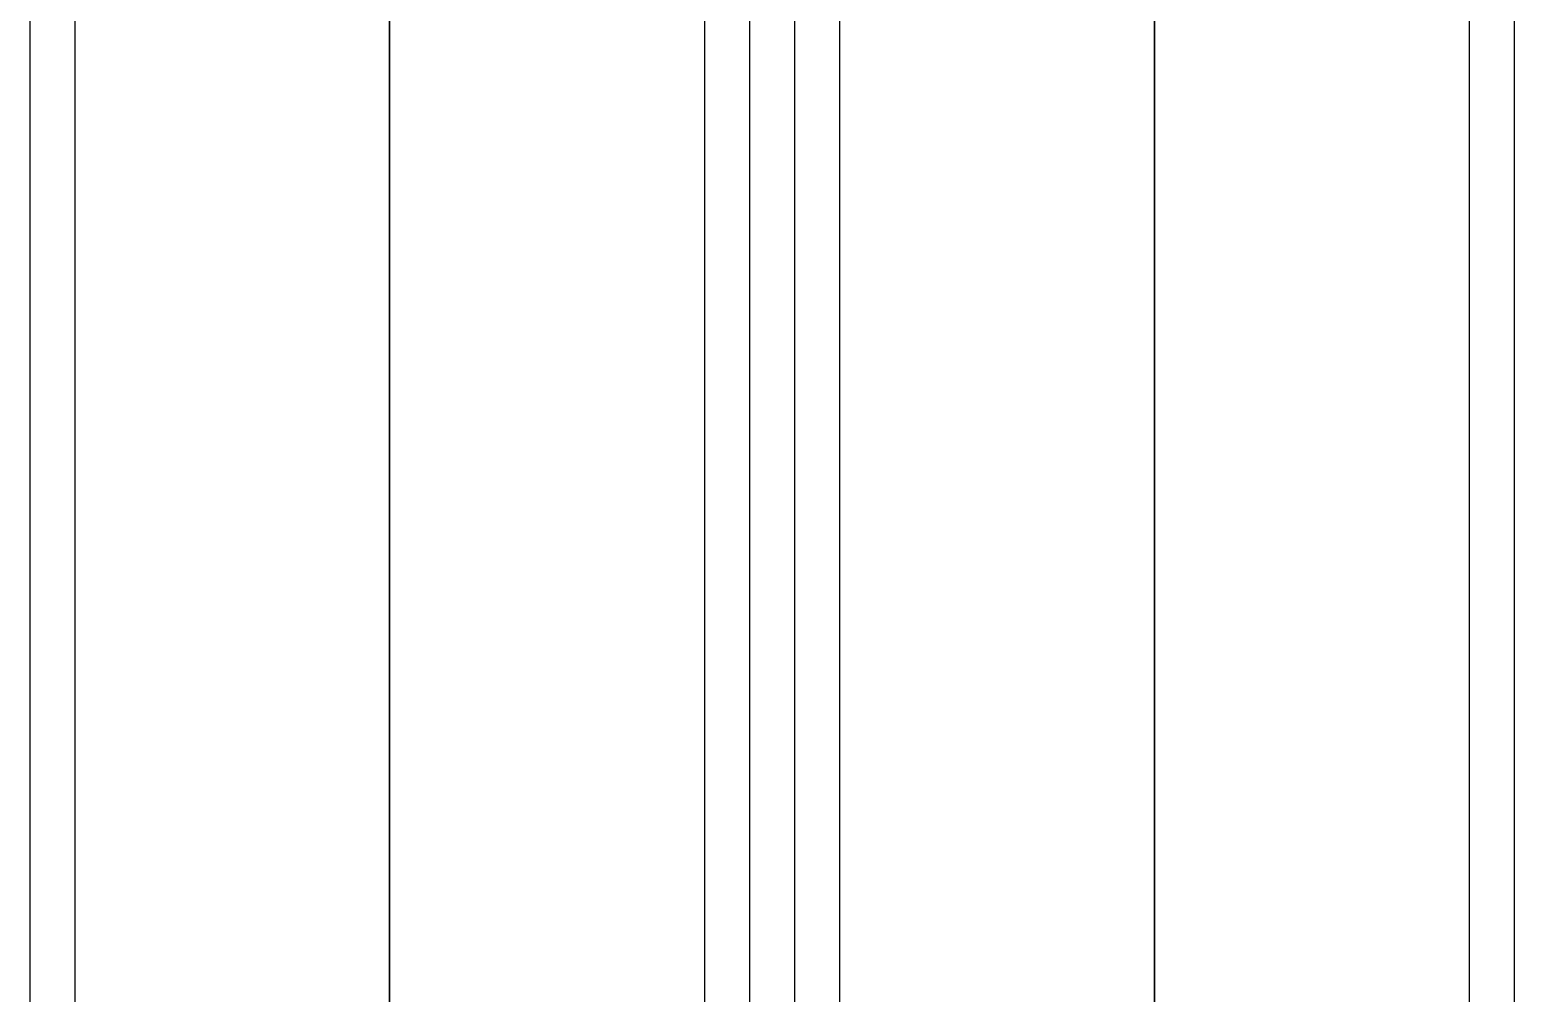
# Model space of a CAD drawing. Header units: millimetres. Extents: x -15 to 2394, y 470 to 1936.
# Drawn here: x 1173.6 to 1206.6, y 503.74 to 525.15 of the extents above; entities that cross this region are included whole.
import ezdxf

# ---------------------------------------------------------------- set-up
doc = ezdxf.new("R2010")
doc.units = ezdxf.units.MM
doc.header["$MEASUREMENT"] = 0
doc.layers.add('Default', color=7, linetype='Continuous', true_color=0x000000)

# ---------------------------------------------------------------- blocks, each defined once
blk = doc.blocks.new('lower tube_Rr 105mm')
at = {"layer": 'Default'}
for p, q in [((-8, 105), (-8, 0)), ((-7, 105), (-7, 0)), ((0, 0, 7), (0, 105, 7)), ((0, 105, -7), (0, 0, -7)), ((0, 105, 8), (0, 0, 8)), ((0, 0, -8), (0, 105, -8)), ((7, 105), (7, 0)), ((8, 105), (8, 0))]:
    blk.add_line(p, q, dxfattribs=at)

msp = doc.modelspace()

# ---------------------------------------------------------------- block references
at = {"layer": 'Default'}
msp.add_blockref('lower tube_Rr 105mm', (1181.602, 481.203, 982.897), dxfattribs=at)
at = {"layer": 'Default', "extrusion": (2.23564e-08, 7.62441e-24, -1), "rotation": 359.9999999999999}
msp.add_blockref('lower tube_Rr 105mm', (-1198.603, 481.203, -982.897), dxfattribs=at)

doc.saveas('drawing.dxf')
